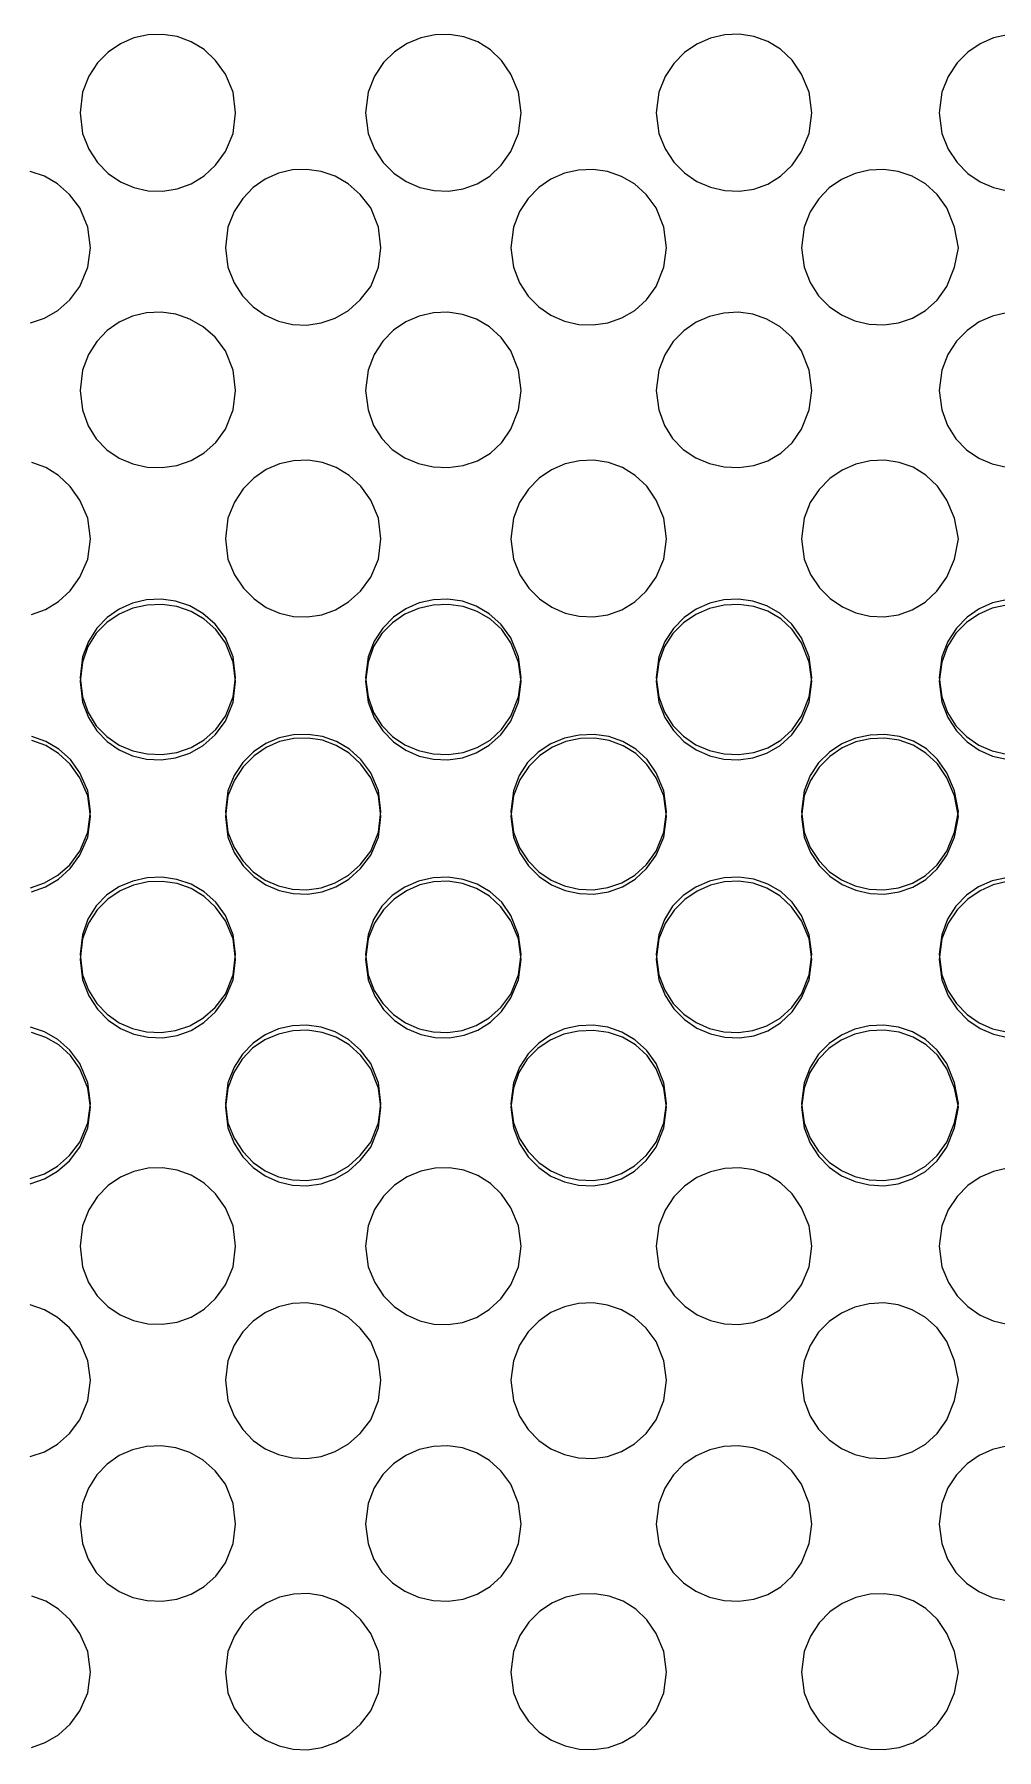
# Model space of a CAD drawing. Extents: x 0 to 239, y -13 to 254.
# Drawn here: x 120.45 to 145.34, y 114.31 to 158.65 of the extents above; entities that cross this region are included whole.
import ezdxf

# ---------------------------------------------------------------- set-up
doc = ezdxf.new("R2010")
doc.units = 0
doc.layers.add('GEOMETRY', color=7, linetype='Continuous')

msp = doc.modelspace()

# ---------------------------------------------------------------- linework, layer by layer
at = {"layer": 'GEOMETRY', "lineweight": 20}
for points in [[(125.658, 156.627), (125.592, 157.158), (125.392, 157.625), (125.14, 157.979), (124.841, 158.258), (124.506, 158.462), (124.145, 158.594), (123.772, 158.653), (123.395, 158.642), (123.027, 158.561), (122.678, 158.412), (122.36, 158.196), (122.084, 157.915), (121.86, 157.568), (121.701, 157.158), (121.634, 156.627), (121.701, 156.094), (121.86, 155.684), (122.084, 155.338), (122.36, 155.056), (122.678, 154.84), (123.027, 154.691), (123.395, 154.611), (123.772, 154.6), (124.146, 154.659), (124.506, 154.791), (124.841, 154.995), (125.14, 155.274), (125.392, 155.628), (125.592, 156.094), (125.658, 156.627)], [(133.041, 156.627), (132.975, 157.158), (132.775, 157.625), (132.535, 157.975), (132.246, 158.252), (131.918, 158.457), (131.562, 158.59), (131.19, 158.652), (130.813, 158.643), (130.443, 158.566), (130.09, 158.419), (129.766, 158.204), (129.483, 157.922), (129.252, 157.573), (129.084, 157.158), (129.018, 156.627), (129.084, 156.094), (129.245, 155.689), (129.47, 155.344), (129.749, 155.063), (130.069, 154.846), (130.419, 154.696), (130.789, 154.613), (131.166, 154.599), (131.54, 154.657), (131.899, 154.787), (132.232, 154.991), (132.528, 155.271), (132.775, 155.628), (132.975, 156.094), (133.041, 156.627)], [(140.556, 156.627), (140.491, 157.158), (140.291, 157.625), (140.044, 157.986), (139.748, 158.267), (139.415, 158.471), (139.056, 158.599), (138.682, 158.654), (138.305, 158.638), (137.935, 158.553), (137.584, 158.4), (137.264, 158.183), (136.986, 157.902), (136.76, 157.56), (136.599, 157.158), (136.533, 156.627), (136.599, 156.094), (136.76, 155.693), (136.985, 155.352), (137.263, 155.071), (137.584, 154.853), (137.935, 154.701), (138.305, 154.615), (138.683, 154.599), (139.058, 154.654), (139.417, 154.783), (139.75, 154.986), (140.045, 155.268), (140.291, 155.628), (140.491, 156.094), (140.556, 156.627)], [(129.416, 153.134), (129.35, 153.667), (129.15, 154.166), (128.881, 154.515), (128.571, 154.787), (128.231, 154.985), (127.87, 155.11), (127.499, 155.163), (127.128, 155.147), (126.766, 155.062), (126.424, 154.91), (126.113, 154.693), (125.841, 154.413), (125.62, 154.07), (125.459, 153.667), (125.393, 153.134), (125.459, 152.636), (125.618, 152.233), (125.839, 151.89), (126.111, 151.61), (126.423, 151.393), (126.766, 151.242), (127.128, 151.157), (127.501, 151.14), (127.873, 151.194), (128.234, 151.318), (128.574, 151.516), (128.882, 151.789), (129.15, 152.137), (129.35, 152.636), (129.416, 153.134)], [(136.799, 153.134), (136.732, 153.667), (136.533, 154.166), (136.276, 154.513), (135.974, 154.785), (135.637, 154.982), (135.276, 155.108), (134.902, 155.161), (134.526, 155.146), (134.159, 155.062), (133.812, 154.911), (133.496, 154.694), (133.221, 154.414), (132.999, 154.071), (132.842, 153.667), (132.775, 153.134), (132.842, 152.636), (132.998, 152.231), (133.22, 151.888), (133.494, 151.607), (133.811, 151.391), (134.159, 151.241), (134.528, 151.157), (134.905, 151.142), (135.279, 151.196), (135.641, 151.322), (135.977, 151.519), (136.278, 151.791), (136.533, 152.137), (136.732, 152.636), (136.799, 153.134)], [(144.348, 153.134), (144.246, 153.667), (144.048, 154.166), (143.793, 154.517), (143.492, 154.79), (143.154, 154.987), (142.793, 155.11), (142.418, 155.161), (142.041, 155.142), (141.673, 155.055), (141.325, 154.902), (141.009, 154.685), (140.735, 154.405), (140.514, 154.065), (140.358, 153.667), (140.291, 153.134), (140.358, 152.636), (140.513, 152.238), (140.732, 151.897), (141.006, 151.618), (141.323, 151.4), (141.672, 151.247), (142.041, 151.16), (142.419, 151.141), (142.795, 151.193), (143.157, 151.316), (143.494, 151.513), (143.795, 151.786), (144.048, 152.137), (144.246, 152.636), (144.348, 153.134)], [(125.658, 149.445), (125.592, 149.973), (125.392, 150.473), (125.126, 150.822), (124.816, 151.095), (124.473, 151.293), (124.108, 151.417), (123.732, 151.469), (123.356, 151.452), (122.99, 151.366), (122.646, 151.214), (122.334, 150.997), (122.065, 150.716), (121.851, 150.374), (121.701, 149.973), (121.634, 149.445), (121.701, 148.944), (121.841, 148.538), (122.053, 148.195), (122.324, 147.915), (122.643, 147.7), (122.997, 147.551), (123.372, 147.469), (123.758, 147.454), (124.14, 147.51), (124.507, 147.635), (124.847, 147.832), (125.146, 148.101), (125.392, 148.445), (125.592, 148.944), (125.658, 149.445)], [(133.041, 149.445), (132.975, 149.973), (132.775, 150.473), (132.52, 150.819), (132.219, 151.091), (131.882, 151.289), (131.521, 151.414), (131.147, 151.469), (130.77, 151.453), (130.402, 151.37), (130.055, 151.219), (129.738, 151.003), (129.463, 150.722), (129.241, 150.378), (129.084, 149.973), (129.018, 149.445), (129.084, 148.944), (129.222, 148.543), (129.434, 148.203), (129.708, 147.924), (130.03, 147.708), (130.388, 147.557), (130.768, 147.473), (131.156, 147.456), (131.541, 147.509), (131.908, 147.632), (132.245, 147.828), (132.538, 148.099), (132.775, 148.445), (132.975, 148.944), (133.041, 149.445)], [(140.556, 149.445), (140.491, 149.973), (140.291, 150.473), (140.036, 150.823), (139.734, 151.096), (139.397, 151.294), (139.035, 151.417), (138.66, 151.469), (138.283, 151.45), (137.914, 151.363), (137.566, 151.21), (137.25, 150.992), (136.975, 150.712), (136.755, 150.372), (136.599, 149.973), (136.533, 149.445), (136.599, 148.944), (136.743, 148.544), (136.958, 148.204), (137.233, 147.925), (137.554, 147.708), (137.91, 147.557), (138.287, 147.471), (138.673, 147.453), (139.055, 147.505), (139.42, 147.628), (139.757, 147.825), (140.051, 148.096), (140.291, 148.445), (140.491, 148.944), (140.556, 149.445)], [(129.416, 145.617), (129.35, 146.149), (129.15, 146.616), (128.893, 146.972), (128.593, 147.252), (128.259, 147.456), (127.901, 147.587), (127.531, 147.645), (127.158, 147.633), (126.793, 147.551), (126.447, 147.402), (126.13, 147.185), (125.853, 146.903), (125.626, 146.558), (125.459, 146.149), (125.393, 145.617), (125.459, 145.086), (125.631, 144.682), (125.86, 144.339), (126.136, 144.058), (126.45, 143.841), (126.791, 143.691), (127.15, 143.608), (127.518, 143.594), (127.885, 143.651), (128.241, 143.781), (128.577, 143.985), (128.883, 144.264), (129.15, 144.621), (129.35, 145.086), (129.416, 145.617)], [(136.799, 145.617), (136.732, 146.149), (136.533, 146.616), (136.286, 146.973), (135.99, 147.253), (135.657, 147.457), (135.297, 147.587), (134.923, 147.644), (134.546, 147.631), (134.176, 147.548), (133.825, 147.397), (133.505, 147.181), (133.227, 146.899), (133.002, 146.555), (132.842, 146.149), (132.775, 145.617), (132.842, 145.086), (133.009, 144.683), (133.237, 144.34), (133.515, 144.06), (133.832, 143.844), (134.178, 143.693), (134.543, 143.61), (134.915, 143.595), (135.285, 143.652), (135.642, 143.781), (135.976, 143.985), (136.276, 144.264), (136.533, 144.621), (136.732, 145.086), (136.799, 145.617)], [(144.348, 145.617), (144.246, 146.149), (144.048, 146.616), (143.803, 146.977), (143.508, 147.258), (143.175, 147.462), (142.815, 147.59), (142.44, 147.645), (142.062, 147.628), (141.691, 147.543), (141.34, 147.39), (141.02, 147.172), (140.742, 146.891), (140.517, 146.55), (140.358, 146.149), (140.291, 145.617), (140.358, 145.086), (140.526, 144.689), (140.754, 144.349), (141.031, 144.07), (141.347, 143.852), (141.692, 143.699), (142.055, 143.612), (142.427, 143.594), (142.796, 143.648), (143.154, 143.775), (143.488, 143.978), (143.79, 144.26), (144.048, 144.621), (144.246, 145.086), (144.348, 145.617)], [(125.658, 142.028), (125.592, 142.56), (125.392, 143.057), (125.125, 143.407), (124.814, 143.68), (124.472, 143.877), (124.107, 144.002), (123.732, 144.054), (123.357, 144.037), (122.992, 143.951), (122.648, 143.799), (122.336, 143.582), (122.067, 143.302), (121.852, 142.961), (121.701, 142.56), (121.634, 142.028), (121.701, 141.529), (121.841, 141.123), (122.053, 140.779), (122.324, 140.5), (122.643, 140.284), (122.996, 140.135), (123.372, 140.052), (123.757, 140.038), (124.139, 140.093), (124.507, 140.218), (124.846, 140.415), (125.145, 140.685), (125.392, 141.029), (125.592, 141.529), (125.658, 142.028)], [(125.658, 141.927), (125.592, 142.426), (125.392, 142.924), (125.146, 143.268), (124.847, 143.537), (124.508, 143.734), (124.141, 143.86), (123.758, 143.915), (123.373, 143.901), (122.997, 143.819), (122.643, 143.669), (122.324, 143.454), (122.052, 143.175), (121.84, 142.831), (121.701, 142.426), (121.634, 141.927), (121.701, 141.395), (121.851, 140.994), (122.067, 140.652), (122.335, 140.372), (122.647, 140.155), (122.991, 140.003), (123.356, 139.917), (123.732, 139.9), (124.107, 139.952), (124.472, 140.076), (124.815, 140.274), (125.125, 140.547), (125.392, 140.897), (125.592, 141.395), (125.658, 141.927)], [(133.041, 142.028), (132.975, 142.56), (132.775, 143.057), (132.519, 143.404), (132.217, 143.675), (131.881, 143.873), (131.52, 143.999), (131.147, 144.054), (130.771, 144.038), (130.404, 143.955), (130.057, 143.804), (129.74, 143.588), (129.465, 143.308), (129.243, 142.965), (129.084, 142.56), (129.018, 142.028), (129.084, 141.529), (129.223, 141.127), (129.437, 140.786), (129.711, 140.507), (130.032, 140.291), (130.389, 140.14), (130.768, 140.056), (131.155, 140.039), (131.539, 140.092), (131.905, 140.216), (132.242, 140.412), (132.536, 140.682), (132.775, 141.029), (132.975, 141.529), (133.041, 142.028)], [(133.041, 141.927), (132.975, 142.426), (132.775, 142.924), (132.537, 143.27), (132.244, 143.54), (131.907, 143.737), (131.54, 143.861), (131.157, 143.914), (130.769, 143.897), (130.39, 143.813), (130.033, 143.662), (129.711, 143.446), (129.437, 143.168), (129.223, 142.827), (129.084, 142.426), (129.018, 141.927), (129.084, 141.395), (129.242, 140.99), (129.464, 140.647), (129.739, 140.366), (130.056, 140.15), (130.403, 139.999), (130.77, 139.916), (131.146, 139.9), (131.52, 139.955), (131.881, 140.08), (132.217, 140.278), (132.519, 140.55), (132.775, 140.897), (132.975, 141.395), (133.041, 141.927)], [(140.556, 142.028), (140.491, 142.56), (140.291, 143.057), (140.036, 143.408), (139.734, 143.681), (139.396, 143.878), (139.035, 144.002), (138.661, 144.054), (138.284, 144.035), (137.917, 143.948), (137.569, 143.796), (137.252, 143.578), (136.978, 143.299), (136.757, 142.958), (136.599, 142.56), (136.533, 142.028), (136.599, 141.529), (136.744, 141.129), (136.96, 140.788), (137.235, 140.509), (137.556, 140.292), (137.911, 140.14), (138.287, 140.054), (138.672, 140.036), (139.053, 140.088), (139.418, 140.211), (139.755, 140.408), (140.05, 140.68), (140.291, 141.029), (140.491, 141.529), (140.556, 142.028)], [(140.556, 141.927), (140.491, 142.426), (140.291, 142.924), (140.051, 143.272), (139.756, 143.544), (139.42, 143.74), (139.054, 143.864), (138.673, 143.916), (138.287, 143.899), (137.911, 143.813), (137.556, 143.661), (137.234, 143.445), (136.959, 143.166), (136.744, 142.826), (136.599, 142.426), (136.533, 141.927), (136.599, 141.395), (136.756, 140.996), (136.976, 140.656), (137.251, 140.376), (137.567, 140.159), (137.915, 140.006), (138.283, 139.919), (138.66, 139.901), (139.035, 139.952), (139.397, 140.076), (139.734, 140.273), (140.036, 140.546), (140.291, 140.897), (140.491, 141.395), (140.556, 141.927)], [(129.416, 138.567), (129.35, 139.1), (129.15, 139.565), (128.899, 139.909), (128.6, 140.179), (128.265, 140.376), (127.905, 140.503), (127.53, 140.559), (127.153, 140.546), (126.784, 140.467), (126.435, 140.32), (126.117, 140.109), (125.841, 139.835), (125.617, 139.498), (125.459, 139.1), (125.393, 138.567), (125.459, 138.035), (125.62, 137.632), (125.841, 137.289), (126.113, 137.009), (126.425, 136.792), (126.768, 136.641), (127.13, 136.556), (127.502, 136.54), (127.873, 136.594), (128.234, 136.719), (128.573, 136.917), (128.882, 137.19), (129.15, 137.539), (129.35, 138.035), (129.416, 138.567)], [(144.348, 138.567), (144.246, 139.1), (144.048, 139.565), (143.81, 139.912), (143.518, 140.183), (143.185, 140.38), (142.823, 140.504), (142.445, 140.557), (142.062, 140.542), (141.687, 140.459), (141.333, 140.311), (141.01, 140.099), (140.732, 139.825), (140.511, 139.492), (140.358, 139.1), (140.291, 138.567), (140.358, 138.035), (140.514, 137.637), (140.734, 137.297), (141.009, 137.017), (141.326, 136.8), (141.674, 136.647), (142.042, 136.56), (142.42, 136.542), (142.795, 136.593), (143.157, 136.717), (143.494, 136.914), (143.794, 137.188), (144.048, 137.539), (144.246, 138.035), (144.348, 138.567)], [(129.416, 138.434), (129.35, 138.969), (129.15, 139.433), (128.893, 139.789), (128.592, 140.069), (128.258, 140.274), (127.901, 140.406), (127.532, 140.465), (127.16, 140.453), (126.796, 140.371), (126.45, 140.221), (126.133, 140.005), (125.856, 139.723), (125.627, 139.377), (125.459, 138.969), (125.393, 138.434), (125.459, 137.902), (125.624, 137.502), (125.85, 137.163), (126.125, 136.887), (126.441, 136.673), (126.786, 136.525), (127.149, 136.444), (127.522, 136.43), (127.892, 136.486), (128.251, 136.614), (128.587, 136.814), (128.89, 137.088), (129.15, 137.438), (129.35, 137.902), (129.416, 138.434)], [(136.799, 138.567), (136.732, 139.1), (136.533, 139.565), (136.297, 139.909), (136.006, 140.179), (135.673, 140.375), (135.309, 140.5), (134.928, 140.554), (134.542, 140.54), (134.165, 140.459), (133.808, 140.312), (133.484, 140.101), (133.207, 139.828), (132.988, 139.493), (132.842, 139.1), (132.775, 138.567), (132.842, 138.035), (133, 137.63), (133.222, 137.287), (133.497, 137.007), (133.814, 136.791), (134.162, 136.641), (134.529, 136.558), (134.906, 136.543), (135.28, 136.597), (135.641, 136.723), (135.977, 136.921), (136.278, 137.192), (136.533, 137.539), (136.732, 138.035), (136.799, 138.567)], [(136.799, 138.434), (136.732, 138.969), (136.533, 139.433), (136.293, 139.784), (136.003, 140.061), (135.675, 140.266), (135.319, 140.399), (134.947, 140.461), (134.571, 140.453), (134.2, 140.375), (133.848, 140.228), (133.525, 140.014), (133.241, 139.732), (133.01, 139.383), (132.842, 138.969), (132.775, 138.434), (132.842, 137.902), (133.003, 137.501), (133.228, 137.162), (133.507, 136.886), (133.827, 136.673), (134.177, 136.526), (134.547, 136.445), (134.924, 136.432), (135.298, 136.489), (135.657, 136.617), (135.99, 136.816), (136.285, 137.09), (136.533, 137.438), (136.732, 137.902), (136.799, 138.434)], [(144.348, 138.434), (144.246, 138.969), (144.048, 139.433), (143.802, 139.794), (143.507, 140.076), (143.174, 140.28), (142.815, 140.408), (142.442, 140.464), (142.064, 140.447), (141.694, 140.362), (141.344, 140.209), (141.024, 139.991), (140.745, 139.711), (140.519, 139.369), (140.358, 138.969), (140.291, 138.434), (140.358, 137.902), (140.52, 137.506), (140.746, 137.17), (141.024, 136.893), (141.343, 136.679), (141.693, 136.53), (142.062, 136.447), (142.439, 136.431), (142.813, 136.485), (143.171, 136.611), (143.504, 136.811), (143.8, 137.086), (144.048, 137.438), (144.246, 137.902), (144.348, 138.434)], [(125.658, 134.877), (125.592, 135.373), (125.392, 135.874), (125.146, 136.218), (124.847, 136.488), (124.508, 136.685), (124.14, 136.81), (123.757, 136.865), (123.372, 136.851), (122.996, 136.768), (122.642, 136.618), (122.323, 136.403), (122.051, 136.123), (121.84, 135.779), (121.701, 135.373), (121.634, 134.877), (121.701, 134.345), (121.851, 133.945), (122.065, 133.603), (122.334, 133.323), (122.645, 133.106), (122.989, 132.954), (123.354, 132.868), (123.73, 132.85), (124.106, 132.903), (124.471, 133.026), (124.814, 133.224), (125.125, 133.496), (125.392, 133.845), (125.592, 134.345), (125.658, 134.877)], [(125.658, 134.742), (125.592, 135.275), (125.392, 135.741), (125.14, 136.094), (124.841, 136.37), (124.504, 136.572), (124.143, 136.701), (123.767, 136.758), (123.389, 136.744), (123.019, 136.663), (122.67, 136.514), (122.352, 136.299), (122.077, 136.02), (121.856, 135.678), (121.701, 135.275), (121.634, 134.742), (121.701, 134.211), (121.86, 133.802), (122.083, 133.456), (122.359, 133.174), (122.677, 132.958), (123.025, 132.809), (123.393, 132.728), (123.77, 132.716), (124.144, 132.775), (124.504, 132.906), (124.839, 133.111), (125.139, 133.391), (125.392, 133.746), (125.592, 134.211), (125.658, 134.742)], [(133.041, 134.877), (132.975, 135.373), (132.775, 135.874), (132.537, 136.22), (132.243, 136.491), (131.906, 136.687), (131.539, 136.811), (131.155, 136.864), (130.767, 136.847), (130.388, 136.763), (130.031, 136.612), (129.709, 136.395), (129.435, 136.116), (129.222, 135.775), (129.084, 135.373), (129.018, 134.877), (129.084, 134.345), (129.241, 133.941), (129.463, 133.598), (129.737, 133.317), (130.054, 133.101), (130.401, 132.95), (130.768, 132.867), (131.145, 132.851), (131.519, 132.905), (131.88, 133.03), (132.217, 133.228), (132.519, 133.499), (132.775, 133.845), (132.975, 134.345), (133.041, 134.877)], [(133.041, 134.742), (132.975, 135.275), (132.775, 135.741), (132.519, 136.097), (132.219, 136.376), (131.885, 136.579), (131.527, 136.707), (131.157, 136.764), (130.784, 136.75), (130.419, 136.667), (130.073, 136.517), (129.756, 136.301), (129.479, 136.021), (129.251, 135.678), (129.084, 135.275), (129.018, 134.742), (129.084, 134.211), (129.253, 133.796), (129.485, 133.447), (129.768, 133.164), (130.092, 132.95), (130.445, 132.803), (130.815, 132.726), (131.192, 132.718), (131.564, 132.78), (131.919, 132.913), (132.247, 133.118), (132.536, 133.396), (132.775, 133.746), (132.975, 134.211), (133.041, 134.742)], [(140.556, 134.877), (140.491, 135.373), (140.291, 135.874), (140.051, 136.223), (139.756, 136.495), (139.419, 136.691), (139.054, 136.815), (138.672, 136.867), (138.286, 136.849), (137.909, 136.763), (137.554, 136.611), (137.233, 136.394), (136.958, 136.114), (136.743, 135.774), (136.599, 135.373), (136.533, 134.877), (136.599, 134.345), (136.755, 133.947), (136.975, 133.606), (137.249, 133.327), (137.566, 133.11), (137.914, 132.957), (138.282, 132.87), (138.659, 132.851), (139.035, 132.902), (139.396, 133.025), (139.734, 133.222), (140.036, 133.495), (140.291, 133.845), (140.491, 134.345), (140.556, 134.877)], [(140.556, 134.742), (140.491, 135.275), (140.291, 135.741), (140.033, 136.102), (139.731, 136.382), (139.396, 136.585), (139.038, 136.712), (138.668, 136.766), (138.296, 136.749), (137.933, 136.662), (137.588, 136.509), (137.271, 136.292), (136.994, 136.012), (136.767, 135.673), (136.599, 135.275), (136.533, 134.742), (136.599, 134.211), (136.761, 133.81), (136.986, 133.468), (137.265, 133.187), (137.585, 132.969), (137.936, 132.816), (138.306, 132.731), (138.683, 132.715), (139.057, 132.77), (139.416, 132.899), (139.749, 133.103), (140.045, 133.385), (140.291, 133.746), (140.491, 134.211), (140.556, 134.742)], [(129.416, 131.018), (129.35, 131.551), (129.15, 132.05), (128.883, 132.398), (128.574, 132.67), (128.234, 132.867), (127.873, 132.992), (127.501, 133.046), (127.128, 133.029), (126.766, 132.944), (126.423, 132.793), (126.11, 132.576), (125.839, 132.296), (125.618, 131.954), (125.459, 131.551), (125.393, 131.018), (125.459, 130.521), (125.619, 130.118), (125.84, 129.775), (126.111, 129.495), (126.423, 129.278), (126.765, 129.126), (127.127, 129.041), (127.499, 129.024), (127.871, 129.077), (128.232, 129.202), (128.572, 129.4), (128.881, 129.672), (129.15, 130.021), (129.35, 130.521), (129.416, 131.018)], [(136.799, 131.018), (136.732, 131.551), (136.533, 132.05), (136.279, 132.396), (135.978, 132.667), (135.641, 132.864), (135.28, 132.99), (134.905, 133.044), (134.528, 133.029), (134.16, 132.945), (133.811, 132.795), (133.494, 132.579), (133.219, 132.299), (132.998, 131.956), (132.842, 131.551), (132.775, 131.018), (132.842, 130.521), (132.999, 130.116), (133.22, 129.773), (133.494, 129.493), (133.81, 129.277), (134.158, 129.126), (134.525, 129.042), (134.902, 129.026), (135.276, 129.08), (135.638, 129.205), (135.975, 129.403), (136.277, 129.674), (136.533, 130.021), (136.732, 130.521), (136.799, 131.018)], [(144.348, 131.018), (144.246, 131.551), (144.048, 132.05), (143.795, 132.4), (143.495, 132.673), (143.158, 132.87), (142.795, 132.993), (142.42, 133.044), (142.041, 133.025), (141.672, 132.938), (141.323, 132.785), (141.006, 132.568), (140.732, 132.289), (140.512, 131.949), (140.358, 131.551), (140.291, 131.018), (140.358, 130.521), (140.513, 130.122), (140.733, 129.782), (141.007, 129.503), (141.324, 129.285), (141.672, 129.132), (142.04, 129.045), (142.418, 129.026), (142.793, 129.077), (143.155, 129.2), (143.492, 129.397), (143.794, 129.67), (144.048, 130.021), (144.246, 130.521), (144.348, 131.018)], [(129.416, 130.92), (129.35, 131.417), (129.15, 131.915), (128.898, 132.262), (128.597, 132.533), (128.259, 132.731), (127.895, 132.856), (127.517, 132.911), (127.136, 132.895), (126.765, 132.812), (126.415, 132.661), (126.098, 132.445), (125.825, 132.165), (125.608, 131.822), (125.459, 131.417), (125.393, 130.92), (125.459, 130.387), (125.619, 129.984), (125.841, 129.641), (126.112, 129.361), (126.424, 129.144), (126.766, 128.992), (127.128, 128.907), (127.499, 128.891), (127.871, 128.944), (128.231, 129.069), (128.572, 129.267), (128.881, 129.54), (129.15, 129.888), (129.35, 130.387), (129.416, 130.92)], [(136.799, 130.92), (136.732, 131.417), (136.533, 131.915), (136.295, 132.262), (136.001, 132.533), (135.664, 132.73), (135.298, 132.855), (134.914, 132.908), (134.527, 132.891), (134.148, 132.806), (133.791, 132.655), (133.469, 132.439), (133.195, 132.16), (132.981, 131.819), (132.842, 131.417), (132.775, 130.92), (132.842, 130.387), (132.999, 129.983), (133.221, 129.64), (133.495, 129.359), (133.812, 129.143), (134.159, 128.992), (134.526, 128.908), (134.902, 128.893), (135.276, 128.947), (135.638, 129.072), (135.975, 129.27), (136.277, 129.541), (136.533, 129.888), (136.732, 130.387), (136.799, 130.92)], [(144.348, 130.92), (144.246, 131.417), (144.048, 131.915), (143.808, 132.265), (143.514, 132.537), (143.178, 132.735), (142.813, 132.858), (142.431, 132.91), (142.046, 132.892), (141.67, 132.806), (141.315, 132.654), (140.993, 132.437), (140.718, 132.158), (140.503, 131.817), (140.358, 131.417), (140.291, 130.92), (140.358, 130.387), (140.514, 129.989), (140.734, 129.649), (141.008, 129.369), (141.325, 129.152), (141.673, 128.999), (142.041, 128.911), (142.418, 128.892), (142.793, 128.944), (143.155, 129.067), (143.492, 129.264), (143.794, 129.537), (144.048, 129.888), (144.246, 130.387), (144.348, 130.92)], [(125.658, 127.326), (125.592, 127.859), (125.392, 128.324), (125.14, 128.679), (124.841, 128.958), (124.506, 129.163), (124.146, 129.294), (123.772, 129.354), (123.396, 129.343), (123.028, 129.263), (122.679, 129.114), (122.361, 128.898), (122.085, 128.616), (121.861, 128.27), (121.701, 127.859), (121.634, 127.326), (121.701, 126.793), (121.857, 126.39), (122.079, 126.049), (122.354, 125.77), (122.672, 125.555), (123.021, 125.406), (123.39, 125.324), (123.767, 125.311), (124.142, 125.368), (124.504, 125.496), (124.84, 125.698), (125.14, 125.975), (125.392, 126.328), (125.592, 126.793), (125.658, 127.326)], [(133.041, 127.326), (132.975, 127.858), (132.775, 128.324), (132.535, 128.675), (132.246, 128.953), (131.918, 129.158), (131.562, 129.291), (131.19, 129.353), (130.813, 129.345), (130.443, 129.267), (130.09, 129.12), (129.767, 128.905), (129.484, 128.623), (129.252, 128.274), (129.084, 127.858), (129.018, 127.326), (129.084, 126.793), (129.253, 126.39), (129.482, 126.047), (129.76, 125.767), (130.076, 125.551), (130.421, 125.4), (130.785, 125.317), (131.156, 125.303), (131.526, 125.36), (131.882, 125.489), (132.216, 125.692), (132.517, 125.972), (132.775, 126.328), (132.975, 126.793), (133.041, 127.326)], [(140.556, 127.326), (140.491, 127.858), (140.291, 128.324), (140.044, 128.685), (139.749, 128.967), (139.416, 129.171), (139.056, 129.3), (138.682, 129.355), (138.305, 129.339), (137.935, 129.253), (137.584, 129.101), (137.264, 128.883), (136.986, 128.602), (136.76, 128.26), (136.599, 127.858), (136.533, 127.326), (136.599, 126.793), (136.768, 126.396), (136.997, 126.057), (137.273, 125.777), (137.589, 125.559), (137.933, 125.406), (138.296, 125.32), (138.667, 125.302), (139.036, 125.356), (139.393, 125.483), (139.728, 125.686), (140.031, 125.967), (140.291, 126.328), (140.491, 126.793), (140.556, 127.326)], [(129.416, 123.868), (129.35, 124.367), (129.15, 124.866), (128.882, 125.214), (128.573, 125.486), (128.233, 125.684), (127.873, 125.809), (127.502, 125.863), (127.13, 125.847), (126.768, 125.762), (126.426, 125.611), (126.113, 125.394), (125.841, 125.114), (125.62, 124.771), (125.459, 124.367), (125.393, 123.868), (125.459, 123.337), (125.619, 122.933), (125.841, 122.59), (126.113, 122.31), (126.425, 122.093), (126.768, 121.942), (127.13, 121.857), (127.502, 121.841), (127.873, 121.895), (128.234, 122.02), (128.574, 122.218), (128.882, 122.49), (129.15, 122.837), (129.35, 123.337), (129.416, 123.868)], [(136.799, 123.868), (136.732, 124.367), (136.533, 124.866), (136.276, 125.213), (135.974, 125.485), (135.637, 125.682), (135.276, 125.807), (134.902, 125.861), (134.525, 125.845), (134.158, 125.761), (133.811, 125.611), (133.495, 125.394), (133.22, 125.114), (132.999, 124.771), (132.842, 124.367), (132.775, 123.868), (132.842, 123.337), (132.999, 122.933), (133.22, 122.59), (133.494, 122.31), (133.81, 122.093), (134.157, 121.942), (134.524, 121.858), (134.9, 121.842), (135.275, 121.896), (135.636, 122.021), (135.973, 122.219), (136.276, 122.49), (136.533, 122.837), (136.732, 123.337), (136.799, 123.868)], [(144.348, 123.868), (144.246, 124.367), (144.048, 124.866), (143.794, 125.217), (143.493, 125.49), (143.155, 125.687), (142.793, 125.81), (142.418, 125.861), (142.041, 125.842), (141.672, 125.755), (141.324, 125.602), (141.007, 125.385), (140.733, 125.105), (140.513, 124.765), (140.358, 124.367), (140.291, 123.868), (140.358, 123.337), (140.513, 122.939), (140.733, 122.599), (141.007, 122.32), (141.324, 122.102), (141.672, 121.949), (142.04, 121.862), (142.418, 121.843), (142.793, 121.894), (143.155, 122.017), (143.492, 122.214), (143.794, 122.487), (144.048, 122.837), (144.246, 123.337), (144.348, 123.868)], [(125.658, 120.143), (125.592, 120.677), (125.392, 121.174), (125.125, 121.524), (124.815, 121.797), (124.472, 121.995), (124.108, 122.119), (123.732, 122.172), (123.357, 122.154), (122.991, 122.069), (122.648, 121.916), (122.336, 121.699), (122.067, 121.419), (121.852, 121.078), (121.701, 120.677), (121.634, 120.143), (121.701, 119.645), (121.841, 119.239), (122.053, 118.896), (122.324, 118.616), (122.643, 118.401), (122.997, 118.251), (123.372, 118.169), (123.758, 118.154), (124.14, 118.209), (124.507, 118.335), (124.847, 118.532), (125.146, 118.802), (125.392, 119.147), (125.592, 119.645), (125.658, 120.143)], [(133.041, 120.143), (132.975, 120.677), (132.775, 121.174), (132.519, 121.521), (132.218, 121.792), (131.882, 121.99), (131.521, 122.116), (131.147, 122.17), (130.771, 122.155), (130.404, 122.072), (130.057, 121.921), (129.74, 121.705), (129.465, 121.425), (129.242, 121.082), (129.084, 120.677), (129.018, 120.143), (129.084, 119.645), (129.224, 119.244), (129.438, 118.903), (129.712, 118.624), (130.034, 118.408), (130.39, 118.257), (130.769, 118.172), (131.156, 118.156), (131.539, 118.209), (131.906, 118.333), (132.242, 118.529), (132.536, 118.8), (132.775, 119.147), (132.975, 119.645), (133.041, 120.143)], [(140.556, 120.143), (140.491, 120.677), (140.291, 121.174), (140.036, 121.525), (139.735, 121.798), (139.397, 121.995), (139.036, 122.119), (138.661, 122.17), (138.284, 122.152), (137.916, 122.065), (137.568, 121.913), (137.251, 121.695), (136.977, 121.416), (136.756, 121.076), (136.599, 120.677), (136.533, 120.143), (136.599, 119.645), (136.745, 119.245), (136.962, 118.904), (137.237, 118.625), (137.558, 118.408), (137.913, 118.256), (138.289, 118.171), (138.673, 118.153), (139.054, 118.205), (139.419, 118.329), (139.755, 118.526), (140.05, 118.798), (140.291, 119.147), (140.491, 119.645), (140.556, 120.143)], [(129.416, 116.32), (129.35, 116.851), (129.15, 117.317), (128.893, 117.673), (128.592, 117.953), (128.258, 118.158), (127.901, 118.29), (127.531, 118.348), (127.159, 118.336), (126.795, 118.254), (126.449, 118.104), (126.132, 117.888), (125.855, 117.605), (125.627, 117.259), (125.459, 116.851), (125.393, 116.32), (125.459, 115.788), (125.623, 115.388), (125.849, 115.049), (126.124, 114.772), (126.439, 114.559), (126.783, 114.41), (127.147, 114.328), (127.519, 114.315), (127.89, 114.37), (128.249, 114.498), (128.585, 114.697), (128.889, 114.972), (129.15, 115.322), (129.35, 115.788), (129.416, 116.32)], [(136.799, 116.32), (136.732, 116.851), (136.533, 117.317), (136.293, 117.668), (136.003, 117.946), (135.675, 118.151), (135.319, 118.284), (134.947, 118.345), (134.57, 118.337), (134.199, 118.259), (133.847, 118.112), (133.523, 117.897), (133.24, 117.614), (133.009, 117.265), (132.842, 116.851), (132.775, 116.32), (132.842, 115.788), (133.003, 115.387), (133.228, 115.048), (133.506, 114.771), (133.826, 114.558), (134.176, 114.41), (134.546, 114.329), (134.923, 114.316), (135.297, 114.373), (135.656, 114.5), (135.989, 114.7), (136.285, 114.973), (136.533, 115.322), (136.732, 115.788), (136.799, 116.32)], [(144.348, 116.32), (144.246, 116.851), (144.048, 117.317), (143.802, 117.678), (143.507, 117.96), (143.174, 118.164), (142.815, 118.292), (142.441, 118.347), (142.063, 118.331), (141.693, 118.245), (141.343, 118.092), (141.022, 117.874), (140.744, 117.593), (140.519, 117.251), (140.358, 116.851), (140.291, 116.32), (140.358, 115.788), (140.52, 115.392), (140.745, 115.055), (141.023, 114.779), (141.343, 114.565), (141.692, 114.415), (142.061, 114.331), (142.438, 114.316), (142.811, 114.37), (143.17, 114.496), (143.504, 114.695), (143.8, 114.97), (144.048, 115.322), (144.246, 115.788), (144.348, 116.32)]]:
    msp.add_lwpolyline(points, close=True, dxfattribs=at)
for points in [[(145.618, 158.643), (145.254, 158.562), (144.907, 158.412), (144.59, 158.196), (144.312, 157.914), (144.083, 157.567), (143.915, 157.158), (143.85, 156.627), (143.915, 156.094), (144.083, 155.685), (144.312, 155.339), (144.59, 155.057), (144.907, 154.841), (145.254, 154.691), (145.618, 154.61)], [(120.351, 151.193), (120.715, 151.318), (121.058, 151.515), (121.367, 151.788), (121.633, 152.137), (121.834, 152.636), (121.901, 153.134), (121.901, 153.134), (121.834, 153.667), (121.633, 154.166), (121.366, 154.516), (121.055, 154.789), (120.712, 154.987), (120.348, 155.111)], [(145.586, 151.454), (145.224, 151.369), (144.881, 151.218), (144.569, 151.001), (144.297, 150.72), (144.075, 150.376), (143.915, 149.973), (143.85, 149.445), (143.915, 148.944), (144.063, 148.539), (144.28, 148.197), (144.553, 147.917), (144.871, 147.701), (145.222, 147.551), (145.594, 147.467)], [(120.381, 143.659), (120.742, 143.788), (121.078, 143.99), (121.379, 144.268), (121.633, 144.621), (121.834, 145.086), (121.901, 145.617), (121.901, 145.617), (121.834, 146.149), (121.633, 146.616), (121.381, 146.97), (121.082, 147.249), (120.747, 147.453), (120.387, 147.584)], [(145.588, 144.04), (145.226, 143.955), (144.884, 143.803), (144.572, 143.586), (144.299, 143.306), (144.077, 142.963), (143.915, 142.56), (143.85, 142.028), (143.915, 141.529), (144.065, 141.124), (144.282, 140.78), (144.555, 140.5), (144.872, 140.284), (145.222, 140.134), (145.593, 140.05)], [(145.594, 143.902), (145.223, 143.819), (144.872, 143.669), (144.555, 143.453), (144.281, 143.173), (144.064, 142.83), (143.915, 142.426), (143.85, 141.927), (143.915, 141.395), (144.076, 140.992), (144.298, 140.649), (144.571, 140.368), (144.883, 140.151), (145.225, 139.999), (145.587, 139.914)], [(120.352, 136.594), (120.716, 136.718), (121.058, 136.916), (121.367, 137.189), (121.633, 137.539), (121.834, 138.035), (121.901, 138.567), (121.901, 138.567), (121.834, 139.1), (121.633, 139.565), (121.387, 139.907), (121.09, 140.177), (120.754, 140.374), (120.391, 140.5)], [(120.378, 136.489), (120.739, 136.616), (121.076, 136.816), (121.378, 137.089), (121.633, 137.438), (121.834, 137.902), (121.901, 138.434), (121.901, 138.434), (121.834, 138.969), (121.633, 139.433), (121.381, 139.788), (121.082, 140.067), (120.748, 140.272), (120.388, 140.403)], [(145.592, 136.852), (145.221, 136.769), (144.87, 136.618), (144.553, 136.402), (144.28, 136.121), (144.063, 135.778), (143.915, 135.373), (143.85, 134.877), (143.915, 134.345), (144.076, 133.942), (144.297, 133.599), (144.569, 133.319), (144.881, 133.102), (145.224, 132.95), (145.586, 132.866)], [(145.607, 136.752), (145.247, 136.669), (144.905, 136.518), (144.591, 136.302), (144.315, 136.022), (144.086, 135.679), (143.915, 135.275), (143.85, 134.742), (143.915, 134.211), (144.084, 133.802), (144.314, 133.455), (144.593, 133.173), (144.91, 132.956), (145.256, 132.807), (145.621, 132.726)], [(120.348, 129.077), (120.713, 129.201), (121.056, 129.399), (121.366, 129.671), (121.633, 130.021), (121.834, 130.521), (121.901, 131.018), (121.901, 131.018), (121.834, 131.551), (121.633, 132.05), (121.368, 132.399), (121.058, 132.671), (120.716, 132.868), (120.351, 132.992)], [(120.348, 128.944), (120.713, 129.068), (121.055, 129.266), (121.366, 129.538), (121.633, 129.888), (121.834, 130.387), (121.901, 130.92), (121.901, 130.92), (121.834, 131.417), (121.633, 131.915), (121.387, 132.26), (121.088, 132.53), (120.749, 132.727), (120.382, 132.853)], [(145.618, 129.344), (145.254, 129.263), (144.908, 129.113), (144.591, 128.897), (144.312, 128.614), (144.084, 128.268), (143.915, 127.858), (143.85, 127.326), (143.915, 126.793), (144.088, 126.39), (144.318, 126.047), (144.594, 125.766), (144.908, 125.55), (145.249, 125.399), (145.608, 125.316)], [(120.347, 121.893), (120.712, 122.017), (121.055, 122.214), (121.365, 122.487), (121.633, 122.837), (121.834, 123.337), (121.901, 123.868), (121.901, 123.868), (121.834, 124.368), (121.633, 124.866), (121.366, 125.216), (121.056, 125.489), (120.713, 125.687), (120.348, 125.811)], [(145.588, 122.156), (145.226, 122.072), (144.883, 121.92), (144.571, 121.703), (144.299, 121.423), (144.077, 121.08), (143.915, 120.677), (143.85, 120.143), (143.915, 119.645), (144.065, 119.24), (144.282, 118.897), (144.555, 118.617), (144.873, 118.401), (145.223, 118.251), (145.594, 118.167)], [(120.376, 114.373), (120.737, 114.5), (121.075, 114.7), (121.377, 114.973), (121.633, 115.322), (121.834, 115.788), (121.901, 116.32), (121.901, 116.32), (121.834, 116.851), (121.633, 117.317), (121.381, 117.672), (121.082, 117.951), (120.747, 118.156), (120.387, 118.287)]]:
    msp.add_lwpolyline(points, dxfattribs=at)

doc.saveas('drawing.dxf')
